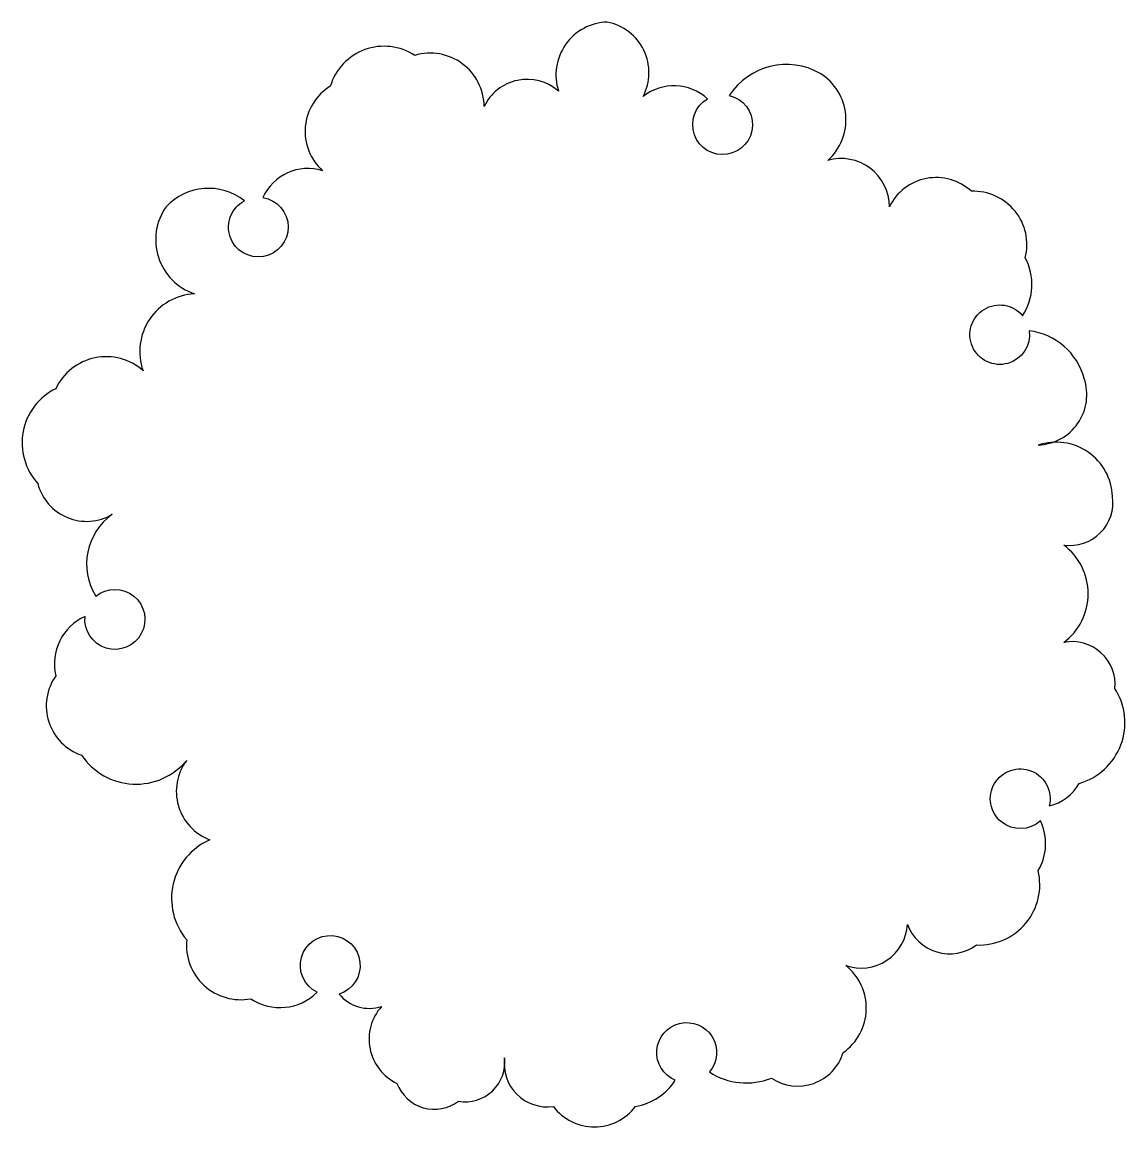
# Model space of a CAD drawing. Header units: feet. Extents: x -0.52 to 0.5, y -0.51 to 0.51.
import ezdxf

# ---------------------------------------------------------------- set-up
doc = ezdxf.new("R2010")
doc.units = ezdxf.units.FT
doc.header["$MEASUREMENT"] = 0

msp = doc.modelspace()

# ---------------------------------------------------------------- linework, layer by layer
msp.add_lwpolyline([(-0.4574, -0.0402, 0.356845), (-0.4844, -0.0951, 0.5), (-0.4607, -0.1684, 0.5), (-0.3636, -0.1732, 0.5), (-0.3423, -0.2465, 0.5), (-0.3636, -0.3388, 0.5), (-0.3044, -0.3933, 0.355974), (-0.2432, -0.3873, -5.232205), (-0.2229, -0.3889, 0.310125), (-0.1837, -0.4004, 0.5), (-0.1695, -0.4714, 0.5), (-0.1127, -0.4879, 0.5), (-0.0701, -0.4477, 0.5), (-0.0251, -0.4927, 0.5), (0.0507, -0.4927, 0.209418), (0.0875, -0.4685, -3.089069), (0.119, -0.4609, 0.243775), (0.1762, -0.4666, 0.5), (0.2425, -0.443, 0.5), (0.2448, -0.3625, 0.5), (0.3017, -0.3246, 0.5), (0.3656, -0.3436, 0.5), (0.4224, -0.2749, 0.256144), (0.4245, -0.229, -6.72665), (0.4327, -0.2152, 0.215969), (0.4603, -0.1945, 0.5), (0.4934, -0.1069, 0.5), (0.4461, -0.0643, 0.5), (0.4461, 0.0256, 0.5), (0.4911, 0.0706, 0.5), (0.4224, 0.1179, 0.5), (0.465, 0.1795, 0.303443), (0.4142, 0.2235, -7.101895), (0.4081, 0.2374, 0.274349), (0.4106, 0.2907, 0.5), (0.3608, 0.3523, 0.5), (0.2851, 0.338, 0.5), (0.2283, 0.3807, 0.5), (0.2212, 0.4611, 0.396624), (0.1373, 0.4407, -5.244013), (0.1172, 0.4376, 0.367318), (0.0578, 0.4398, 0.5), (0.0247, 0.5085, 0.5), (-0.0203, 0.4446, 0.5), (-0.089, 0.4304, 0.5), (-0.1529, 0.4777, 0.5), (-0.231, 0.4493, 0.5), (-0.2381, 0.3712, 0.379394), (-0.2933, 0.3464, -6.226686), (-0.3103, 0.3435, 0.388912), (-0.3826, 0.338, 0.5), (-0.3565, 0.2576, 0.5), (-0.4039, 0.1866, 0.5), (-0.4844, 0.17, 0.5), (-0.501, 0.0824, 0.5), (-0.4323, 0.054, 0.397285), (-0.4474, -0.0216, -5.046901)], format="xyb", close=True)

doc.saveas('drawing.dxf')
